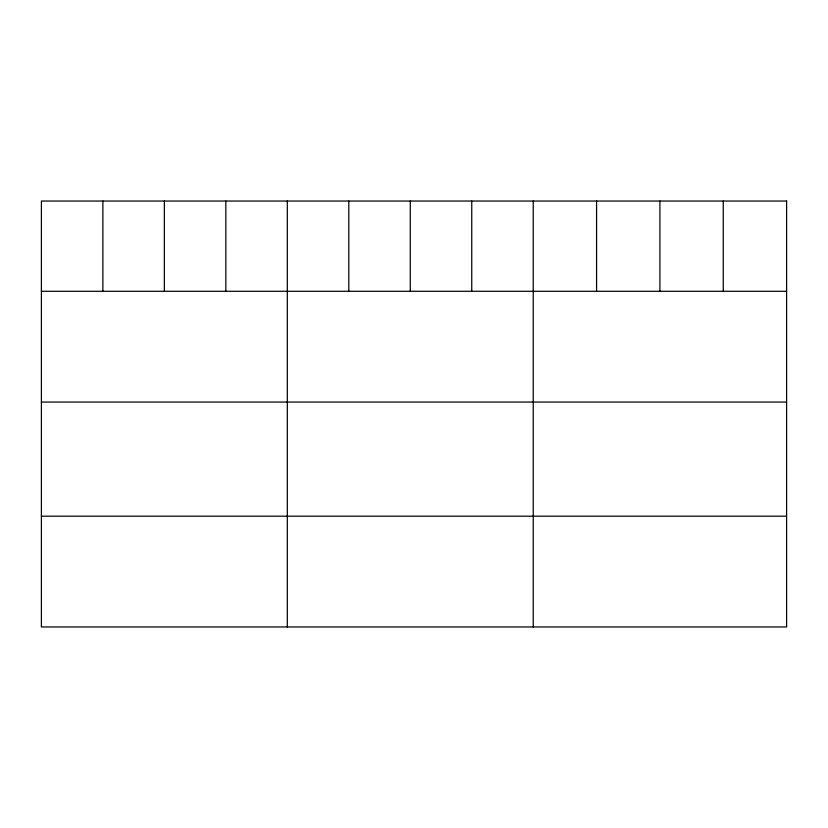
<?xml version="1.0" encoding="UTF-8"?>
<svg xmlns="http://www.w3.org/2000/svg" width="828" height="828" viewBox="0 0 828 828"><rect width="100%" height="100%" fill="white"/><g stroke="black" fill="none" stroke-linecap="round" stroke-linejoin="round"><path stroke-width="1.24" d="M41.4 291.28L786.6 291.28M41.4 402.056L786.6 402.056M41.4 516.186L786.6 516.186M723.258 201.038L723.258 291.28M659.916 201.038L659.916 291.28M596.574 201.038L596.574 291.28M533.232 201.038L533.232 626.962M471.753 201.038L471.753 291.28M410.274 201.038L410.274 291.28M348.795 201.038L348.795 291.28M287.316 201.038L287.316 626.962M225.837 201.038L225.837 291.28M164.358 201.038L164.358 291.28M102.879 201.038L102.879 291.28M786.6 201.038L41.4 201.038L41.4 626.962L786.6 626.962L786.6 201.038"/></g></svg>
